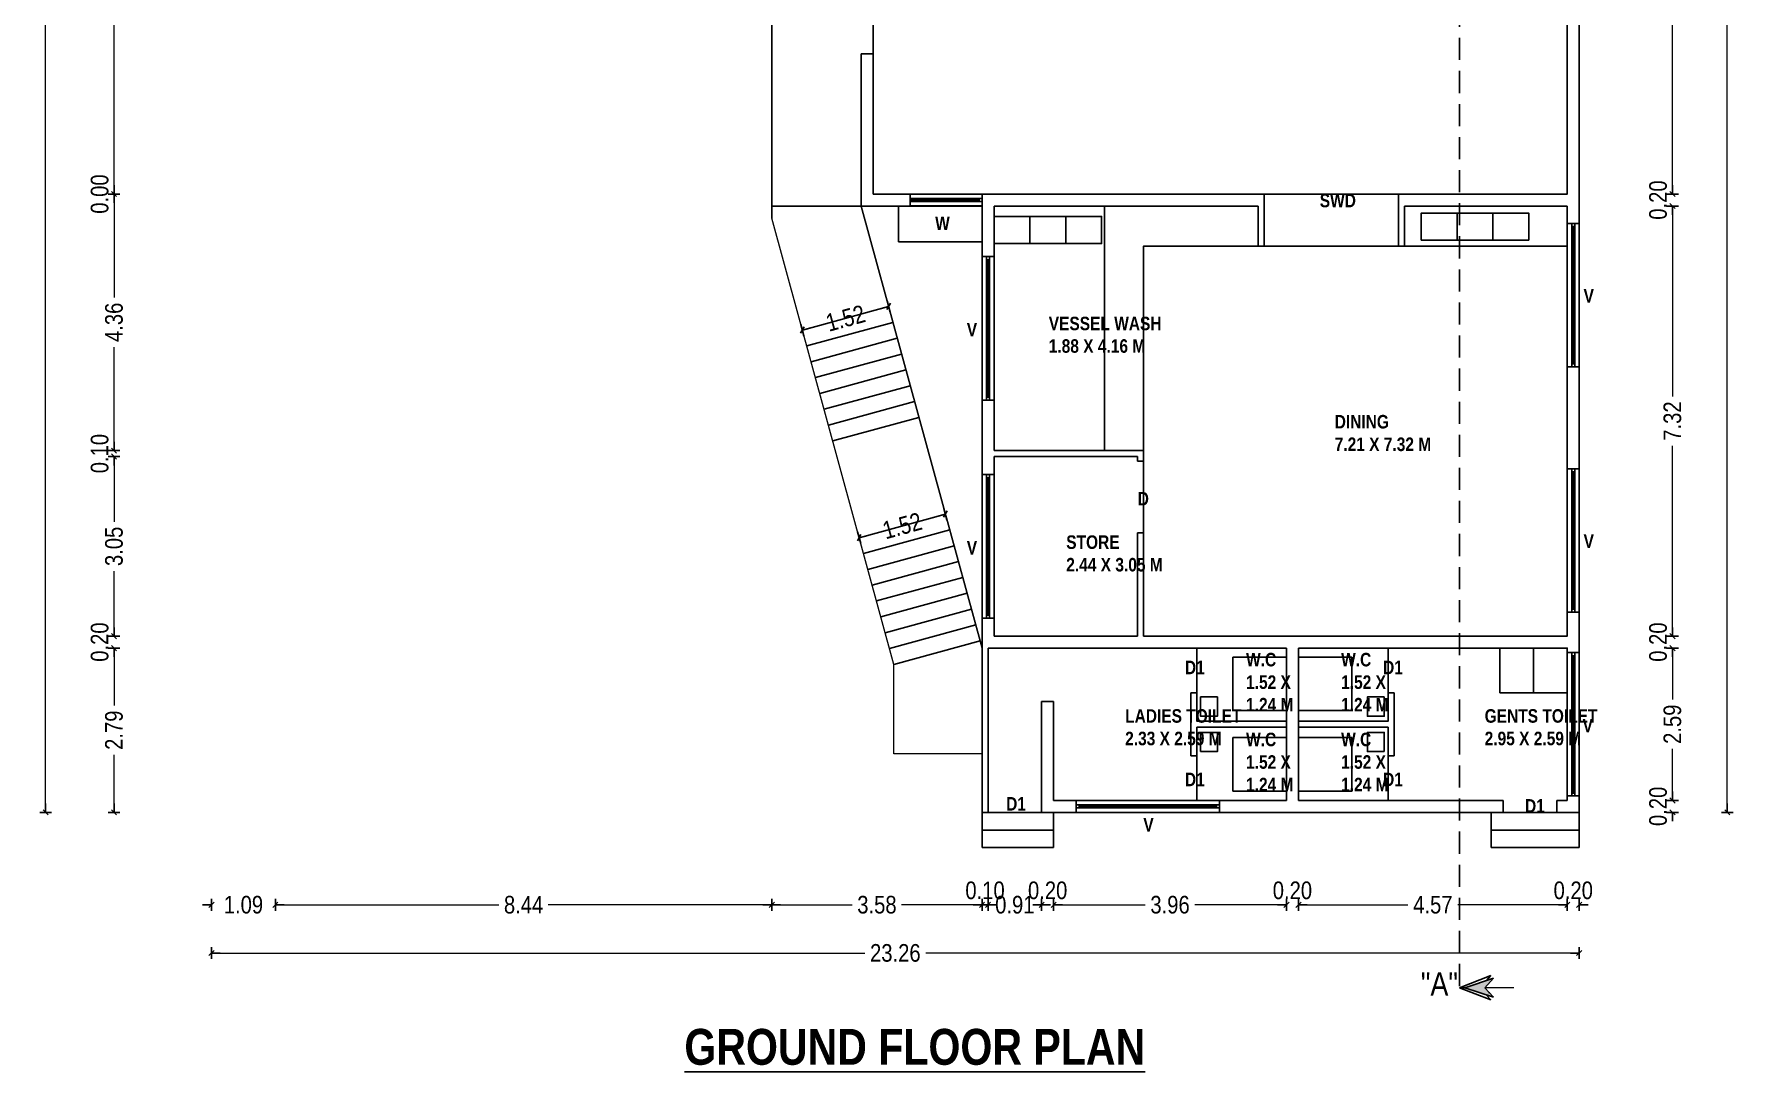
# Model space of a CAD drawing. Header units: metres. Extents: x 113306 to 118716, y -27251 to 0.
# Drawn here: x 118612.73 to 118641.72, y -26993.43 to -26975.78 of the extents above; entities that cross this region are included whole.
import ezdxf
from ezdxf.enums import TextEntityAlignment as Align

# ---------------------------------------------------------------- set-up
doc = ezdxf.new("R2010")
doc.units = ezdxf.units.M
doc.header["$MEASUREMENT"] = 0
doc.header["$PDMODE"] = 35
doc.linetypes.add('HIDDEN', pattern=[0.375, 0.25, -0.125])
doc.layers.add('BLK_1_FLR_0_BLT_UP_AREA', color=18, linetype='Continuous', lineweight=9)
doc.layers.add('Standard-dim', color=8, linetype='Continuous', lineweight=5)
for name, color, linetype in [('BLK_1_FLR_0_DRINKING_WATER', 7, 'Continuous'), ('BLK_1_FLR_0_REGULAR_ROOM_11', 117, 'Continuous'), ('BLK_1_FLR_0_REGULAR_ROOM_12', 117, 'Continuous'), ('BLK_1_FLR_0_URINAL', 235, 'Continuous'), ('BLK_1_FLR_0_WASH', 243, 'Continuous'), ('BLK_1_FLR_0_WATER_CLOSET', 213, 'Continuous'), ('Grid Line', 8, 'Continuous'), ('TOILET_VENTILATION', 6, 'Continuous')]:
    doc.layers.add(name, color=color, linetype=linetype)
doc.styles.add('Arial', font='swissc.ttf')
doc.styles.get("Standard").update_dxf_attribs({"font": 'swisscb.ttf'})
doc.dimstyles.new('FLOOR DIM BUILDING DIM', dxfattribs={"dimtxt": 0.4, "dimasz": 0.025, "dimexe": 0.075, "dimexo": 0.3, "dimgap": 0.09, "dimtad": 0, "dimzin": 3, "dimdsep": 46, "dimtxsty": 'Arial', "dimblk": 'JM1', "dimcen": -0.09, "dimse1": 1, "dimse2": 1, "dimclrd": 5, "dimclre": 250, "dimclrt": 1, "dimazin": 0, "dimtfac": 0.65, "dimtix": 1, "dimtofl": 0, "dimtmove": 0, "dimatfit": 2, "dimfxl": 0, "dimfrac": 1, "dimtolj": 1, "dimlwd": 18, "dimlwe": -1, "dimarcsym": 0})

# ---------------------------------------------------------------- blocks, each defined once
blk = doc.blocks.new('YJTKU')
at = {"color": 7, "ltscale": 1.5}
for p, q in [((118624.043, -26976.665), (118624.043, -26976.462)), ((118624.043, -26976.462), (118626.482, -26976.462)), ((118624.043, -26976.538), (118624.093, -26976.538)), ((118624.093, -26976.538), (118626.429, -26976.538)), ((118624.093, -26976.538), (118624.093, -26976.589)), ((118626.482, -26976.538), (118626.429, -26976.538)), ((118626.429, -26976.538), (118626.429, -26976.589)), ((118626.482, -26976.462), (118626.482, -26976.665)), ((118624.093, -26976.589), (118624.043, -26976.589)), ((118626.482, -26976.665), (118624.043, -26976.665)), ((118624.093, -26976.564), (118626.429, -26976.564)), ((118624.093, -26976.589), (118626.429, -26976.589)), ((118626.429, -26976.589), (118626.482, -26976.589))]:
    blk.add_line(p, q, dxfattribs=at)
blk = doc.blocks.new('RTJTY')
at = {"color": 7, "ltscale": 1.5}
for p, q in [((118623.178, -26982.831), (118623.178, -26982.628)), ((118623.178, -26982.628), (118624.398, -26982.628)), ((118624.398, -26982.628), (118624.398, -26982.831)), ((118622.975, -26982.831), (118622.975, -26983.441)), ((118624.348, -26982.704), (118623.178, -26982.704)), ((118623.178, -26982.755), (118623.178, -26982.704)), ((118623.178, -26982.704), (118623.178, -26982.704)), ((118624.348, -26982.729), (118623.178, -26982.729)), ((118624.348, -26982.755), (118623.178, -26982.755)), ((118623.178, -26982.755), (118623.178, -26982.755)), ((118624.398, -26982.831), (118623.178, -26982.831)), ((118624.348, -26982.755), (118624.348, -26982.704)), ((118624.348, -26982.704), (118624.398, -26982.704)), ((118624.398, -26982.755), (118624.348, -26982.755)), ((118624.398, -26983.441), (118622.975, -26983.441))]:
    blk.add_line(p, q, dxfattribs=at)
blk = doc.blocks.new('JM1')
at = {"color": 2}
for p, q in [((-3, 0), (0, 0)), ((-0.88, -0.88), (0.88, 0.88)), ((0, 2), (0, -2))]:
    blk.add_line(p, q, dxfattribs=at)
blk = doc.blocks.new('*D70')
at = {"color": 5, "lineweight": 18, "ltscale": 1.5}
for p, q in [((118640.587, -26970.524), (118640.587, -26974.07)), ((118640.587, -26978.453), (118640.587, -26974.908))]:
    blk.add_line(p, q, dxfattribs=at)
at = {"layer": 'Defpoints', "color": 0, "ltscale": 1.5}
for p in [(118638.799, -26970.474), (118638.799, -26978.503), (118640.587, -26978.503)]:
    blk.add_point(p, dxfattribs=at)
at = {"color": 5, "lineweight": 18, "ltscale": 1.5, "xscale": 0.05, "yscale": 0.05, "zscale": 0.05}
for p, rotation in [((118640.587, -26970.474), 90), ((118640.587, -26978.503), 270)]:
    blk.add_blockref('JM1', p, dxfattribs=dict(at, rotation=rotation))
at = {"color": 1, "ltscale": 1.5, "insert": (118640.587, -26974.489), "char_height": 0.3, "attachment_point": 5, "rotation": 90, "style": 'Arial'}
blk.add_mtext('\\A1;8.03', dxfattribs=at)
blk = doc.blocks.new('*D71')
at = {"color": 5, "lineweight": 18, "ltscale": 1.5}
for p, q in [((118640.587, -26978.453), (118640.587, -26978.403)), ((118640.587, -26978.757), (118640.587, -26978.807))]:
    blk.add_line(p, q, dxfattribs=at)
at = {"layer": 'Defpoints', "color": 0, "ltscale": 1.5}
for p in [(118638.799, -26978.503), (118638.799, -26978.707), (118640.587, -26978.707)]:
    blk.add_point(p, dxfattribs=at)
at = {"color": 5, "lineweight": 18, "ltscale": 1.5, "xscale": 0.05, "yscale": 0.05, "zscale": 0.05}
for p, rotation in [((118640.587, -26978.503), 270), ((118640.587, -26978.707), 90)]:
    blk.add_blockref('JM1', p, dxfattribs=dict(at, rotation=rotation))
at = {"color": 1, "ltscale": 1.5, "insert": (118640.343, -26978.605), "char_height": 0.3, "attachment_point": 5, "rotation": 90, "style": 'Arial'}
blk.add_mtext('\\A1;0.20', dxfattribs=at)
blk = doc.blocks.new('*D72')
at = {"color": 5, "lineweight": 18, "ltscale": 1.5}
for p, q in [((118640.587, -26978.757), (118640.587, -26981.945)), ((118640.587, -26985.972), (118640.587, -26982.783))]:
    blk.add_line(p, q, dxfattribs=at)
at = {"layer": 'Defpoints', "color": 0, "ltscale": 1.5}
for p in [(118638.799, -26978.707), (118638.799, -26986.022), (118640.587, -26986.022)]:
    blk.add_point(p, dxfattribs=at)
at = {"color": 5, "lineweight": 18, "ltscale": 1.5, "xscale": 0.05, "yscale": 0.05, "zscale": 0.05}
for p, rotation in [((118640.587, -26978.707), 90), ((118640.587, -26986.022), 270)]:
    blk.add_blockref('JM1', p, dxfattribs=dict(at, rotation=rotation))
at = {"color": 1, "ltscale": 1.5, "insert": (118640.587, -26982.364), "char_height": 0.3, "attachment_point": 5, "rotation": 90, "style": 'Arial'}
blk.add_mtext('\\A1;7.32', dxfattribs=at)
blk = doc.blocks.new('*D73')
at = {"color": 5, "lineweight": 18, "ltscale": 1.5}
for p, q in [((118640.587, -26985.972), (118640.587, -26985.922)), ((118640.587, -26986.275), (118640.587, -26986.325))]:
    blk.add_line(p, q, dxfattribs=at)
at = {"layer": 'Defpoints', "color": 0, "ltscale": 1.5}
for p in [(118638.799, -26986.022), (118638.799, -26986.225), (118640.587, -26986.225)]:
    blk.add_point(p, dxfattribs=at)
at = {"color": 5, "lineweight": 18, "ltscale": 1.5, "xscale": 0.05, "yscale": 0.05, "zscale": 0.05}
for p, rotation in [((118640.587, -26986.022), 270), ((118640.587, -26986.225), 90)]:
    blk.add_blockref('JM1', p, dxfattribs=dict(at, rotation=rotation))
at = {"color": 1, "ltscale": 1.5, "insert": (118640.343, -26986.123), "char_height": 0.3, "attachment_point": 5, "rotation": 90, "style": 'Arial'}
blk.add_mtext('\\A1;0.20', dxfattribs=at)
blk = doc.blocks.new('*D74')
at = {"color": 5, "lineweight": 18, "ltscale": 1.5}
for p, q in [((118640.587, -26986.275), (118640.587, -26987.101)), ((118640.587, -26988.766), (118640.587, -26987.939))]:
    blk.add_line(p, q, dxfattribs=at)
at = {"layer": 'Defpoints', "color": 0, "ltscale": 1.5}
for p in [(118638.799, -26986.225), (118638.799, -26988.816), (118640.587, -26988.816)]:
    blk.add_point(p, dxfattribs=at)
at = {"color": 5, "lineweight": 18, "ltscale": 1.5, "xscale": 0.05, "yscale": 0.05, "zscale": 0.05}
for p, rotation in [((118640.587, -26986.225), 90), ((118640.587, -26988.816), 270)]:
    blk.add_blockref('JM1', p, dxfattribs=dict(at, rotation=rotation))
at = {"color": 1, "ltscale": 1.5, "insert": (118640.587, -26987.52), "char_height": 0.3, "attachment_point": 5, "rotation": 90, "style": 'Arial'}
blk.add_mtext('\\A1;2.59', dxfattribs=at)
blk = doc.blocks.new('*D75')
at = {"color": 5, "lineweight": 18, "ltscale": 1.5}
for p, q in [((118640.587, -26988.766), (118640.587, -26988.716)), ((118640.587, -26989.069), (118640.587, -26989.119))]:
    blk.add_line(p, q, dxfattribs=at)
at = {"layer": 'Defpoints', "color": 0, "ltscale": 1.5}
for p in [(118638.799, -26988.816), (118639.002, -26989.019), (118640.587, -26989.019)]:
    blk.add_point(p, dxfattribs=at)
at = {"color": 5, "lineweight": 18, "ltscale": 1.5, "xscale": 0.05, "yscale": 0.05, "zscale": 0.05}
for p, rotation in [((118640.587, -26988.816), 270), ((118640.587, -26989.019), 90)]:
    blk.add_blockref('JM1', p, dxfattribs=dict(at, rotation=rotation))
at = {"color": 1, "ltscale": 1.5, "insert": (118640.343, -26988.917), "char_height": 0.3, "attachment_point": 5, "rotation": 90, "style": 'Arial'}
blk.add_mtext('\\A1;0.20', dxfattribs=at)
blk = doc.blocks.new('*D76')
at = {"color": 5, "lineweight": 18, "ltscale": 1.5}
for p, q in [((118641.52, -26942.636), (118641.52, -26965.281)), ((118641.52, -26988.969), (118641.52, -26966.324))]:
    blk.add_line(p, q, dxfattribs=at)
at = {"layer": 'Defpoints', "color": 0, "ltscale": 1.5}
for p in [(118639.002, -26942.586), (118639.002, -26989.019), (118641.52, -26989.019)]:
    blk.add_point(p, dxfattribs=at)
at = {"color": 5, "lineweight": 18, "ltscale": 1.5, "xscale": 0.05, "yscale": 0.05, "zscale": 0.05}
for p, rotation in [((118641.52, -26942.586), 90), ((118641.52, -26989.019), 270)]:
    blk.add_blockref('JM1', p, dxfattribs=dict(at, rotation=rotation))
at = {"color": 1, "ltscale": 1.5, "insert": (118641.52, -26965.802), "char_height": 0.3, "attachment_point": 5, "rotation": 90, "style": 'Arial'}
blk.add_mtext('\\A1;46.43', dxfattribs=at)
blk = doc.blocks.new('*D77')
at = {"color": 5, "lineweight": 18, "ltscale": 1.5}
for p, q in [((118638.749, -26990.591), (118638.699, -26990.591)), ((118639.052, -26990.591), (118639.102, -26990.591))]:
    blk.add_line(p, q, dxfattribs=at)
at = {"layer": 'Defpoints', "color": 0, "ltscale": 1.5}
for p in [(118638.799, -26988.816), (118639.002, -26989.019), (118638.799, -26990.591)]:
    blk.add_point(p, dxfattribs=at)
at = {"color": 5, "lineweight": 18, "ltscale": 1.5, "xscale": 0.05, "yscale": 0.05, "zscale": 0.05}
blk.add_blockref('JM1', (118638.799, -26990.591), dxfattribs=at)
at = {"color": 5, "lineweight": 18, "ltscale": 1.5, "xscale": 0.05, "yscale": 0.05, "zscale": 0.05, "rotation": 180}
blk.add_blockref('JM1', (118639.002, -26990.591), dxfattribs=at)
at = {"color": 1, "ltscale": 1.5, "insert": (118638.9, -26990.347), "char_height": 0.3, "attachment_point": 5, "style": 'Arial'}
blk.add_mtext('\\A1;0.20', dxfattribs=at)
blk = doc.blocks.new('*D78')
at = {"color": 5, "lineweight": 18, "ltscale": 1.5}
for p, q in [((118634.277, -26990.591), (118636.09, -26990.591)), ((118638.749, -26990.591), (118636.936, -26990.591))]:
    blk.add_line(p, q, dxfattribs=at)
at = {"layer": 'Defpoints', "color": 0, "ltscale": 1.5}
for p in [(118634.227, -26988.816), (118638.799, -26988.816), (118634.227, -26990.591)]:
    blk.add_point(p, dxfattribs=at)
at = {"color": 5, "lineweight": 18, "ltscale": 1.5, "xscale": 0.05, "yscale": 0.05, "zscale": 0.05, "rotation": 180}
blk.add_blockref('JM1', (118634.227, -26990.591), dxfattribs=at)
at = {"color": 5, "lineweight": 18, "ltscale": 1.5, "xscale": 0.05, "yscale": 0.05, "zscale": 0.05}
blk.add_blockref('JM1', (118638.799, -26990.591), dxfattribs=at)
at = {"color": 1, "ltscale": 1.5, "insert": (118636.513, -26990.591), "char_height": 0.3, "attachment_point": 5, "style": 'Arial'}
blk.add_mtext('\\A1;4.57', dxfattribs=at)
blk = doc.blocks.new('*D79')
at = {"color": 5, "lineweight": 18, "ltscale": 1.5}
for p, q in [((118633.974, -26990.591), (118633.924, -26990.591)), ((118634.277, -26990.591), (118634.327, -26990.591))]:
    blk.add_line(p, q, dxfattribs=at)
at = {"layer": 'Defpoints', "color": 0, "ltscale": 1.5}
for p in [(118634.024, -26988.816), (118634.227, -26988.816), (118634.024, -26990.591)]:
    blk.add_point(p, dxfattribs=at)
at = {"color": 5, "lineweight": 18, "ltscale": 1.5, "xscale": 0.05, "yscale": 0.05, "zscale": 0.05}
blk.add_blockref('JM1', (118634.024, -26990.591), dxfattribs=at)
at = {"color": 5, "lineweight": 18, "ltscale": 1.5, "xscale": 0.05, "yscale": 0.05, "zscale": 0.05, "rotation": 180}
blk.add_blockref('JM1', (118634.227, -26990.591), dxfattribs=at)
at = {"color": 1, "ltscale": 1.5, "insert": (118634.125, -26990.347), "char_height": 0.3, "attachment_point": 5, "style": 'Arial'}
blk.add_mtext('\\A1;0.20', dxfattribs=at)
blk = doc.blocks.new('*D80')
at = {"color": 5, "lineweight": 18, "ltscale": 1.5}
for p, q in [((118630.114, -26990.591), (118631.622, -26990.591)), ((118633.974, -26990.591), (118632.466, -26990.591))]:
    blk.add_line(p, q, dxfattribs=at)
at = {"layer": 'Defpoints', "color": 0, "ltscale": 1.5}
for p in [(118630.064, -26988.816), (118634.024, -26988.816), (118630.064, -26990.591)]:
    blk.add_point(p, dxfattribs=at)
at = {"color": 5, "lineweight": 18, "ltscale": 1.5, "xscale": 0.05, "yscale": 0.05, "zscale": 0.05, "rotation": 180}
blk.add_blockref('JM1', (118630.064, -26990.591), dxfattribs=at)
at = {"color": 5, "lineweight": 18, "ltscale": 1.5, "xscale": 0.05, "yscale": 0.05, "zscale": 0.05}
blk.add_blockref('JM1', (118634.024, -26990.591), dxfattribs=at)
at = {"color": 1, "ltscale": 1.5, "insert": (118632.044, -26990.591), "char_height": 0.3, "attachment_point": 5, "style": 'Arial'}
blk.add_mtext('\\A1;3.96', dxfattribs=at)
blk = doc.blocks.new('*D81')
at = {"color": 5, "lineweight": 18, "ltscale": 1.5}
for p, q in [((118629.811, -26990.591), (118629.761, -26990.591)), ((118630.114, -26990.591), (118630.164, -26990.591))]:
    blk.add_line(p, q, dxfattribs=at)
at = {"layer": 'Defpoints', "color": 0, "ltscale": 1.5}
for p in [(118630.064, -26988.816), (118629.861, -26989.019), (118629.861, -26990.591)]:
    blk.add_point(p, dxfattribs=at)
at = {"color": 5, "lineweight": 18, "ltscale": 1.5, "xscale": 0.05, "yscale": 0.05, "zscale": 0.05}
blk.add_blockref('JM1', (118629.861, -26990.591), dxfattribs=at)
at = {"color": 5, "lineweight": 18, "ltscale": 1.5, "xscale": 0.05, "yscale": 0.05, "zscale": 0.05, "rotation": 180}
blk.add_blockref('JM1', (118630.064, -26990.591), dxfattribs=at)
at = {"color": 1, "ltscale": 1.5, "insert": (118629.963, -26990.347), "char_height": 0.3, "attachment_point": 5, "style": 'Arial'}
blk.add_mtext('\\A1;0.20', dxfattribs=at)
blk = doc.blocks.new('*D82')
at = {"color": 5, "lineweight": 18, "ltscale": 1.5}
for p, q in [((118628.899, -26990.591), (118628.849, -26990.591)), ((118629.911, -26990.591), (118629.961, -26990.591))]:
    blk.add_line(p, q, dxfattribs=at)
at = {"layer": 'Defpoints', "color": 0, "ltscale": 1.5}
for p in [(118628.949, -26989.019), (118629.861, -26989.019), (118628.949, -26990.591)]:
    blk.add_point(p, dxfattribs=at)
at = {"color": 5, "lineweight": 18, "ltscale": 1.5, "xscale": 0.05, "yscale": 0.05, "zscale": 0.05}
blk.add_blockref('JM1', (118628.949, -26990.591), dxfattribs=at)
at = {"color": 5, "lineweight": 18, "ltscale": 1.5, "xscale": 0.05, "yscale": 0.05, "zscale": 0.05, "rotation": 180}
blk.add_blockref('JM1', (118629.861, -26990.591), dxfattribs=at)
at = {"color": 1, "ltscale": 1.5, "insert": (118629.405, -26990.591), "char_height": 0.3, "attachment_point": 5, "style": 'Arial'}
blk.add_mtext('\\A1;0.91', dxfattribs=at)
blk = doc.blocks.new('*D83')
at = {"color": 5, "lineweight": 18, "ltscale": 1.5}
for p, q in [((118628.797, -26990.591), (118628.747, -26990.591)), ((118628.999, -26990.591), (118629.049, -26990.591))]:
    blk.add_line(p, q, dxfattribs=at)
at = {"layer": 'Defpoints', "color": 0, "ltscale": 1.5}
for p in [(118628.847, -26989.019), (118628.949, -26989.019), (118628.847, -26990.591)]:
    blk.add_point(p, dxfattribs=at)
at = {"color": 5, "lineweight": 18, "ltscale": 1.5, "xscale": 0.05, "yscale": 0.05, "zscale": 0.05}
blk.add_blockref('JM1', (118628.847, -26990.591), dxfattribs=at)
at = {"color": 5, "lineweight": 18, "ltscale": 1.5, "xscale": 0.05, "yscale": 0.05, "zscale": 0.05, "rotation": 180}
blk.add_blockref('JM1', (118628.949, -26990.591), dxfattribs=at)
at = {"color": 1, "ltscale": 1.5, "insert": (118628.898, -26990.347), "char_height": 0.3, "attachment_point": 5, "style": 'Arial'}
blk.add_mtext('\\A1;0.10', dxfattribs=at)
blk = doc.blocks.new('*D84')
at = {"color": 5, "lineweight": 18, "ltscale": 1.5}
for p, q in [((118615.794, -26991.411), (118626.853, -26991.411)), ((118638.952, -26991.411), (118627.893, -26991.411))]:
    blk.add_line(p, q, dxfattribs=at)
at = {"layer": 'Defpoints', "color": 0, "ltscale": 1.5}
for p in [(118615.744, -26942.586), (118639.002, -26989.019), (118639.002, -26991.411)]:
    blk.add_point(p, dxfattribs=at)
at = {"color": 5, "lineweight": 18, "ltscale": 1.5, "xscale": 0.05, "yscale": 0.05, "zscale": 0.05, "rotation": 180}
blk.add_blockref('JM1', (118615.744, -26991.411), dxfattribs=at)
at = {"color": 5, "lineweight": 18, "ltscale": 1.5, "xscale": 0.05, "yscale": 0.05, "zscale": 0.05}
blk.add_blockref('JM1', (118639.002, -26991.411), dxfattribs=at)
at = {"color": 1, "ltscale": 1.5, "insert": (118627.373, -26991.411), "char_height": 0.3, "attachment_point": 5, "style": 'Arial'}
blk.add_mtext('\\A1;23.26', dxfattribs=at)
blk = doc.blocks.new('*D85')
at = {"color": 5, "lineweight": 18, "ltscale": 1.5}
for p, q in [((118614.088, -26986.275), (118614.088, -26987.203)), ((118614.088, -26988.969), (118614.088, -26988.041))]:
    blk.add_line(p, q, dxfattribs=at)
at = {"layer": 'Defpoints', "color": 0, "ltscale": 1.5}
for p in [(118614.088, -26986.225), (118628.949, -26986.225), (118628.847, -26989.019)]:
    blk.add_point(p, dxfattribs=at)
at = {"color": 5, "lineweight": 18, "ltscale": 1.5, "xscale": 0.05, "yscale": 0.05, "zscale": 0.05}
for p, rotation in [((118614.088, -26986.225), 90), ((118614.088, -26989.019), 270)]:
    blk.add_blockref('JM1', p, dxfattribs=dict(at, rotation=rotation))
at = {"color": 1, "ltscale": 1.5, "insert": (118614.088, -26987.622), "char_height": 0.3, "attachment_point": 5, "rotation": 90, "style": 'Arial'}
blk.add_mtext('\\A1;2.79', dxfattribs=at)
blk = doc.blocks.new('*D86')
at = {"color": 5, "lineweight": 18, "ltscale": 1.5}
for p, q in [((118614.088, -26985.972), (118614.088, -26985.922)), ((118614.088, -26986.275), (118614.088, -26986.325))]:
    blk.add_line(p, q, dxfattribs=at)
at = {"layer": 'Defpoints', "color": 0, "ltscale": 1.5}
for p in [(118614.088, -26986.022), (118629.051, -26986.022), (118628.949, -26986.225)]:
    blk.add_point(p, dxfattribs=at)
at = {"color": 5, "lineweight": 18, "ltscale": 1.5, "xscale": 0.05, "yscale": 0.05, "zscale": 0.05}
for p, rotation in [((118614.088, -26986.022), 270), ((118614.088, -26986.225), 90)]:
    blk.add_blockref('JM1', p, dxfattribs=dict(at, rotation=rotation))
at = {"color": 1, "ltscale": 1.5, "insert": (118613.844, -26986.123), "char_height": 0.3, "attachment_point": 5, "rotation": 90, "style": 'Arial'}
blk.add_mtext('\\A1;0.20', dxfattribs=at)
blk = doc.blocks.new('*D87')
at = {"color": 5, "lineweight": 18, "ltscale": 1.5}
for p, q in [((118614.088, -26983.018), (118614.088, -26984.076)), ((118614.088, -26985.972), (118614.088, -26984.914))]:
    blk.add_line(p, q, dxfattribs=at)
at = {"layer": 'Defpoints', "color": 0, "ltscale": 1.5}
for p in [(118614.088, -26982.968), (118629.051, -26982.968), (118629.051, -26986.022)]:
    blk.add_point(p, dxfattribs=at)
at = {"color": 5, "lineweight": 18, "ltscale": 1.5, "xscale": 0.05, "yscale": 0.05, "zscale": 0.05}
for p, rotation in [((118614.088, -26982.968), 90), ((118614.088, -26986.022), 270)]:
    blk.add_blockref('JM1', p, dxfattribs=dict(at, rotation=rotation))
at = {"color": 1, "ltscale": 1.5, "insert": (118614.088, -26984.495), "char_height": 0.3, "attachment_point": 5, "rotation": 90, "style": 'Arial'}
blk.add_mtext('\\A1;3.05', dxfattribs=at)
blk = doc.blocks.new('*D88')
at = {"color": 5, "lineweight": 18, "ltscale": 1.5}
for p, q in [((118614.088, -26982.816), (118614.088, -26982.766)), ((118614.088, -26983.018), (118614.088, -26983.068))]:
    blk.add_line(p, q, dxfattribs=at)
at = {"layer": 'Defpoints', "color": 0, "ltscale": 1.5}
for p in [(118614.088, -26982.866), (118629.051, -26982.866), (118629.051, -26982.968)]:
    blk.add_point(p, dxfattribs=at)
at = {"color": 5, "lineweight": 18, "ltscale": 1.5, "xscale": 0.05, "yscale": 0.05, "zscale": 0.05}
for p, rotation in [((118614.088, -26982.866), 270), ((118614.088, -26982.968), 90)]:
    blk.add_blockref('JM1', p, dxfattribs=dict(at, rotation=rotation))
at = {"color": 1, "ltscale": 1.5, "insert": (118613.844, -26982.917), "char_height": 0.3, "attachment_point": 5, "rotation": 90, "style": 'Arial'}
blk.add_mtext('\\A1;0.10', dxfattribs=at)
blk = doc.blocks.new('*D89')
at = {"color": 5, "lineweight": 18, "ltscale": 1.5}
for p, q in [((118614.088, -26978.553), (118614.088, -26980.261)), ((118614.088, -26982.816), (118614.088, -26981.109))]:
    blk.add_line(p, q, dxfattribs=at)
at = {"layer": 'Defpoints', "color": 0, "ltscale": 1.5}
for p in [(118614.088, -26978.503), (118626.995, -26978.503), (118629.051, -26982.866)]:
    blk.add_point(p, dxfattribs=at)
at = {"color": 5, "lineweight": 18, "ltscale": 1.5, "xscale": 0.05, "yscale": 0.05, "zscale": 0.05}
for p, rotation in [((118614.088, -26978.503), 90), ((118614.088, -26982.866), 270)]:
    blk.add_blockref('JM1', p, dxfattribs=dict(at, rotation=rotation))
at = {"color": 1, "ltscale": 1.5, "insert": (118614.088, -26980.685), "char_height": 0.3, "attachment_point": 5, "rotation": 90, "style": 'Arial'}
blk.add_mtext('\\A1;4.36', dxfattribs=at)
blk = doc.blocks.new('*D90')
at = {"color": 5, "lineweight": 18, "ltscale": 1.5}
for p, q in [((118614.088, -26978.453), (118614.088, -26978.403)), ((118614.088, -26978.553), (118614.088, -26978.603))]:
    blk.add_line(p, q, dxfattribs=at)
at = {"layer": 'Defpoints', "color": 0, "ltscale": 1.5}
for p in [(118614.088, -26978.503), (118626.995, -26978.503), (118626.995, -26978.503)]:
    blk.add_point(p, dxfattribs=at)
at = {"color": 5, "lineweight": 18, "ltscale": 1.5, "xscale": 0.05, "yscale": 0.05, "zscale": 0.05}
for rotation in [270, 90]:
    blk.add_blockref('JM1', (118614.088, -26978.503), dxfattribs=dict(at, rotation=rotation))
at = {"color": 1, "ltscale": 1.5, "insert": (118613.844, -26978.503), "char_height": 0.3, "attachment_point": 5, "rotation": 90, "style": 'Arial'}
blk.add_mtext('\\A1;0.00', dxfattribs=at)
blk = doc.blocks.new('*D91')
at = {"color": 5, "lineweight": 18, "ltscale": 1.5}
for p, q in [((118614.088, -26970.524), (118614.088, -26974.07)), ((118614.088, -26978.453), (118614.088, -26974.908))]:
    blk.add_line(p, q, dxfattribs=at)
at = {"layer": 'Defpoints', "color": 0, "ltscale": 1.5}
for p in [(118614.088, -26970.474), (118626.995, -26970.474), (118626.995, -26978.503)]:
    blk.add_point(p, dxfattribs=at)
at = {"color": 5, "lineweight": 18, "ltscale": 1.5, "xscale": 0.05, "yscale": 0.05, "zscale": 0.05}
for p, rotation in [((118614.088, -26970.474), 90), ((118614.088, -26978.503), 270)]:
    blk.add_blockref('JM1', p, dxfattribs=dict(at, rotation=rotation))
at = {"color": 1, "ltscale": 1.5, "insert": (118614.088, -26974.489), "char_height": 0.3, "attachment_point": 5, "rotation": 90, "style": 'Arial'}
blk.add_mtext('\\A1;8.03', dxfattribs=at)
blk = doc.blocks.new('*D97')
at = {"color": 5, "lineweight": 18, "ltscale": 1.5}
for p, q in [((118612.925, -26942.636), (118612.925, -26965.281)), ((118612.925, -26988.969), (118612.925, -26966.324))]:
    blk.add_line(p, q, dxfattribs=at)
at = {"layer": 'Defpoints', "color": 0, "ltscale": 1.5}
for p in [(118615.744, -26942.586), (118612.925, -26989.019), (118628.847, -26989.019)]:
    blk.add_point(p, dxfattribs=at)
at = {"color": 5, "lineweight": 18, "ltscale": 1.5, "xscale": 0.05, "yscale": 0.05, "zscale": 0.05}
for p, rotation in [((118612.925, -26942.586), 90), ((118612.925, -26989.019), 270)]:
    blk.add_blockref('JM1', p, dxfattribs=dict(at, rotation=rotation))
at = {"color": 1, "ltscale": 1.5, "insert": (118612.925, -26965.802), "char_height": 0.3, "attachment_point": 5, "rotation": 90, "style": 'Arial'}
blk.add_mtext('\\A1;46.43', dxfattribs=at)
blk = doc.blocks.new('*D101')
at = {"color": 5, "lineweight": 18, "ltscale": 1.5}
for p, q in [((118625.322, -26990.591), (118626.639, -26990.591)), ((118628.797, -26990.591), (118627.48, -26990.591))]:
    blk.add_line(p, q, dxfattribs=at)
at = {"layer": 'Defpoints', "color": 0, "ltscale": 1.5}
for p in [(118625.272, -26976.31), (118628.847, -26989.019), (118625.272, -26990.591)]:
    blk.add_point(p, dxfattribs=at)
at = {"color": 5, "lineweight": 18, "ltscale": 1.5, "xscale": 0.05, "yscale": 0.05, "zscale": 0.05, "rotation": 180}
blk.add_blockref('JM1', (118625.272, -26990.591), dxfattribs=at)
at = {"color": 5, "lineweight": 18, "ltscale": 1.5, "xscale": 0.05, "yscale": 0.05, "zscale": 0.05}
blk.add_blockref('JM1', (118628.847, -26990.591), dxfattribs=at)
at = {"color": 1, "ltscale": 1.5, "insert": (118627.06, -26990.591), "char_height": 0.3, "attachment_point": 5, "style": 'Arial'}
blk.add_mtext('\\A1;3.58', dxfattribs=at)
blk = doc.blocks.new('*D102')
at = {"color": 5, "lineweight": 18, "ltscale": 1.5}
for p, q in [((118616.881, -26990.591), (118620.632, -26990.591)), ((118625.222, -26990.591), (118621.471, -26990.591))]:
    blk.add_line(p, q, dxfattribs=at)
at = {"layer": 'Defpoints', "color": 0, "ltscale": 1.5}
for p in [(118616.831, -26949.697), (118625.272, -26976.31), (118616.831, -26990.591)]:
    blk.add_point(p, dxfattribs=at)
at = {"color": 5, "lineweight": 18, "ltscale": 1.5, "xscale": 0.05, "yscale": 0.05, "zscale": 0.05, "rotation": 180}
blk.add_blockref('JM1', (118616.831, -26990.591), dxfattribs=at)
at = {"color": 5, "lineweight": 18, "ltscale": 1.5, "xscale": 0.05, "yscale": 0.05, "zscale": 0.05}
blk.add_blockref('JM1', (118625.272, -26990.591), dxfattribs=at)
at = {"color": 1, "ltscale": 1.5, "insert": (118621.052, -26990.591), "char_height": 0.3, "attachment_point": 5, "style": 'Arial'}
blk.add_mtext('\\A1;8.44', dxfattribs=at)
blk = doc.blocks.new('*D103')
at = {"color": 5, "lineweight": 18, "ltscale": 1.5}
for p, q in [((118615.694, -26990.591), (118615.644, -26990.591)), ((118616.881, -26990.591), (118616.931, -26990.591))]:
    blk.add_line(p, q, dxfattribs=at)
at = {"layer": 'Defpoints', "color": 0, "ltscale": 1.5}
for p in [(118615.744, -26945.433), (118616.831, -26949.697), (118615.744, -26990.591)]:
    blk.add_point(p, dxfattribs=at)
at = {"color": 5, "lineweight": 18, "ltscale": 1.5, "xscale": 0.05, "yscale": 0.05, "zscale": 0.05}
blk.add_blockref('JM1', (118615.744, -26990.591), dxfattribs=at)
at = {"color": 5, "lineweight": 18, "ltscale": 1.5, "xscale": 0.05, "yscale": 0.05, "zscale": 0.05, "rotation": 180}
blk.add_blockref('JM1', (118616.831, -26990.591), dxfattribs=at)
at = {"color": 1, "ltscale": 1.5, "insert": (118616.288, -26990.591), "char_height": 0.3, "attachment_point": 5, "style": 'Arial'}
blk.add_mtext('\\A1;1.09', dxfattribs=at)
blk = doc.blocks.new('SECTION CUT POINTER')
h = blk.add_hatch(color=256)
h.dxf.hatch_style = 1
h.paths.add_polyline_path([(0, 0.55), (-0.261, -0.24), (0, 0), (0.261, -0.24)])
at = {"linetype": 'Continuous', "ltscale": 250}
for p, q in [((-0.334, -0.167), (0, 0.7)), ((0, 0.55), (-0.261, -0.24)), ((0.334, -0.167), (0, 0.7)), ((0, 0.55), (0.261, -0.24)), ((0, 0), (-0.261, -0.24)), ((0, 0), (0.261, -0.24)), ((-0.193, -0.037), (-0.334, -0.167)), ((-0.146, -0.134), (-0.13, -0.119)), ((0.193, -0.037), (0.334, -0.167))]:
    blk.add_line(p, q, dxfattribs=at)
blk.add_line((0, 0.55), (0, 0.7))
at = {"const_width": 0.03}
blk.add_lwpolyline([(0, 0), (0, -0.8)], dxfattribs=at)
blk = doc.blocks.new('*D280')
at = {"color": 5, "lineweight": 18, "ltscale": 1.5}
for p, q in [((118628.176, -26983.959), (118627.89, -26984.037)), ((118626.806, -26984.334), (118627.093, -26984.255))]:
    blk.add_line(p, q, dxfattribs=at)
at = {"layer": 'Defpoints', "color": 0, "ltscale": 1.5}
for p in [(118628.224, -26983.946), (118626.758, -26984.347), (118626.758, -26984.347)]:
    blk.add_point(p, dxfattribs=at)
at = {"color": 5, "lineweight": 18, "ltscale": 1.5, "xscale": 0.05, "yscale": 0.05, "zscale": 0.05}
for p, rotation in [((118628.224, -26983.946), 15.29078796585433), ((118626.758, -26984.347), 195.2907879658543)]:
    blk.add_blockref('JM1', p, dxfattribs=dict(at, rotation=rotation))
at = {"color": 1, "ltscale": 1.5, "insert": (118627.491, -26984.146), "char_height": 0.3, "attachment_point": 5, "rotation": 15.2908, "style": 'Arial'}
blk.add_mtext('\\A1;1.52', dxfattribs=at)
blk = doc.blocks.new('*D281')
at = {"color": 5, "lineweight": 18, "ltscale": 1.5}
for p, q in [((118627.211, -26980.428), (118626.924, -26980.507)), ((118625.841, -26980.803), (118626.127, -26980.725))]:
    blk.add_line(p, q, dxfattribs=at)
at = {"layer": 'Defpoints', "color": 0, "ltscale": 1.5}
for p in [(118627.259, -26980.415), (118627.259, -26980.415), (118625.793, -26980.816)]:
    blk.add_point(p, dxfattribs=at)
at = {"color": 5, "lineweight": 18, "ltscale": 1.5, "xscale": 0.05, "yscale": 0.05, "zscale": 0.05}
for p, rotation in [((118627.259, -26980.415), 15.2907879658543), ((118625.793, -26980.816), 195.2907879658543)]:
    blk.add_blockref('JM1', p, dxfattribs=dict(at, rotation=rotation))
at = {"color": 1, "ltscale": 1.5, "insert": (118626.526, -26980.616), "char_height": 0.3, "attachment_point": 5, "rotation": 15.2908, "style": 'Arial'}
blk.add_mtext('\\A1;1.52', dxfattribs=at)

msp = doc.modelspace()

# ---------------------------------------------------------------- linework, layer by layer
at = {"ltscale": 1.5}
for p, q in [((118639.002, -26942.586), (118639.002, -26989.019)), ((118625.273, -26966.907), (118625.272, -26976.31)), ((118638.799, -26970.474), (118638.799, -26978.503)), ((118626.792, -26976.12), (118626.995, -26976.12)), ((118626.792, -26976.12), (118626.792, -26978.707)), ((118626.995, -26976.12), (118626.995, -26978.503)), ((118625.272, -26976.31), (118625.272, -26978.707)), ((118626.995, -26978.503), (118633.643, -26978.503)), ((118633.643, -26978.503), (118633.643, -26979.392)), ((118635.929, -26978.503), (118635.929, -26979.392)), ((118635.929, -26978.503), (118638.799, -26978.503)), ((118625.272, -26978.707), (118626.792, -26978.707)), ((118626.792, -26978.707), (118628.847, -26978.707)), ((118628.847, -26978.707), (118628.847, -26989.019)), ((118629.051, -26978.707), (118629.051, -26982.866)), ((118629.051, -26978.707), (118633.541, -26978.707)), ((118630.93, -26978.707), (118630.93, -26982.866)), ((118633.541, -26978.707), (118633.541, -26979.392)), ((118636.03, -26978.707), (118636.03, -26979.392)), ((118636.03, -26978.707), (118638.799, -26978.707)), ((118638.799, -26978.707), (118638.799, -26986.022)), ((118633.541, -26979.392), (118633.643, -26979.392)), ((118635.929, -26979.392), (118636.03, -26979.392)), ((118625.793, -26980.816), (118627.259, -26980.415)), ((118625.866, -26981.086), (118627.333, -26980.685)), ((118625.94, -26981.355), (118627.406, -26980.954)), ((118626.014, -26981.624), (118627.48, -26981.224)), ((118626.087, -26981.894), (118627.554, -26981.493)), ((118626.161, -26982.163), (118627.627, -26981.763)), ((118626.235, -26982.433), (118627.701, -26982.032)), ((118626.308, -26982.702), (118627.775, -26982.301)), ((118629.051, -26982.866), (118631.591, -26982.866)), ((118631.591, -26982.866), (118631.591, -26983.044)), ((118629.051, -26982.968), (118629.051, -26986.022)), ((118631.489, -26982.968), (118631.489, -26983.044)), ((118631.489, -26983.044), (118631.591, -26983.044)), ((118626.758, -26984.347), (118628.224, -26983.946)), ((118626.832, -26984.616), (118628.298, -26984.215)), ((118626.905, -26984.886), (118628.372, -26984.485)), ((118626.979, -26985.155), (118628.445, -26984.754)), ((118627.053, -26985.424), (118628.519, -26985.024)), ((118627.126, -26985.694), (118628.593, -26985.293)), ((118627.2, -26985.963), (118628.666, -26985.563)), ((118627.274, -26986.233), (118628.74, -26985.832)), ((118627.347, -26986.502), (118628.814, -26986.101)), ((118629.051, -26986.022), (118631.489, -26986.022)), ((118631.591, -26986.022), (118638.799, -26986.022)), ((118628.949, -26986.225), (118634.024, -26986.225)), ((118628.949, -26986.225), (118628.949, -26989.019)), ((118634.024, -26986.225), (118634.024, -26988.816)), ((118634.227, -26986.225), (118634.227, -26988.816)), ((118634.227, -26986.225), (118638.799, -26986.225)), ((118638.799, -26986.225), (118638.799, -26988.816)), ((118629.861, -26987.133), (118629.861, -26989.019)), ((118629.861, -26987.133), (118630.064, -26987.133)), ((118630.064, -26987.133), (118630.064, -26988.816)), ((118632.398, -26986.985), (118632.398, -26988.056)), ((118632.398, -26986.985), (118632.5, -26986.985)), ((118632.5, -26986.985), (118632.5, -26987.47)), ((118635.751, -26986.985), (118635.751, -26987.47)), ((118635.853, -26986.985), (118635.751, -26986.985)), ((118635.853, -26986.985), (118635.853, -26988.056)), ((118632.5, -26987.47), (118634.024, -26987.47)), ((118635.751, -26987.47), (118634.227, -26987.47)), ((118632.5, -26987.571), (118634.024, -26987.571)), ((118632.5, -26987.571), (118632.5, -26988.056)), ((118635.751, -26987.571), (118634.227, -26987.571)), ((118635.751, -26987.571), (118635.751, -26988.056)), ((118632.398, -26988.056), (118632.5, -26988.056)), ((118635.853, -26988.056), (118635.751, -26988.056)), ((118630.064, -26988.816), (118634.024, -26988.816)), ((118634.227, -26988.816), (118637.709, -26988.816)), ((118637.709, -26988.816), (118637.709, -26989.019)), ((118638.623, -26988.816), (118638.623, -26989.019)), ((118638.623, -26988.816), (118638.799, -26988.816)), ((118628.847, -26989.019), (118628.949, -26989.019)), ((118628.847, -26989.019), (118628.847, -26989.619)), ((118628.949, -26989.019), (118629.861, -26989.019)), ((118629.861, -26989.019), (118637.709, -26989.019)), ((118630.064, -26989.019), (118630.064, -26989.619)), ((118637.505, -26989.019), (118637.505, -26989.619)), ((118637.709, -26989.019), (118638.623, -26989.019)), ((118638.623, -26989.019), (118639.002, -26989.019)), ((118639.002, -26989.019), (118639.002, -26989.619)), ((118628.847, -26989.319), (118630.064, -26989.319)), ((118637.505, -26989.319), (118639.002, -26989.319)), ((118628.847, -26989.619), (118630.064, -26989.619)), ((118637.505, -26989.619), (118639.002, -26989.619))]:
    msp.add_line(p, q, dxfattribs=at)
at = {"color": 7, "ltscale": 1.5}
for p, q in [((118629.051, -26982.968), (118631.489, -26982.968)), ((118631.489, -26984.263), (118631.591, -26984.263)), ((118631.489, -26984.263), (118631.489, -26986.022)), ((118631.591, -26984.263), (118631.591, -26986.022))]:
    msp.add_line(p, q, dxfattribs=at)
at = {"layer": 'BLK_1_FLR_0_BLT_UP_AREA', "color": 18, "ltscale": 1.5}
msp.add_lwpolyline([(118615.744, -26942.586), (118639.002, -26942.586), (118639.002, -26989.019), (118628.847, -26989.019), (118628.847, -26978.707), (118626.792, -26978.707), (118628.847, -26986.225), (118628.847, -26988.022), (118627.347, -26988.022), (118627.347, -26986.502), (118625.272, -26978.911), (118625.272, -26978.707), (118625.273, -26968.738), (118628.546, -26968.738), (118631.888, -26963.258), (118631.888, -26951.526), (118630.311, -26951.526), (118630.311, -26949.697), (118616.831, -26949.697), (118615.744, -26945.433)], close=True, dxfattribs=at)
at = {"layer": 'BLK_1_FLR_0_DRINKING_WATER', "lineweight": -3}
for points in [[(118636.315, -26979.287), (118636.315, -26978.827), (118636.925, -26978.827), (118636.925, -26979.287)], [(118636.925, -26979.287), (118636.925, -26978.827), (118637.534, -26978.827), (118637.534, -26979.287)], [(118637.534, -26979.287), (118637.534, -26978.827), (118638.144, -26978.827), (118638.144, -26979.287)]]:
    msp.add_lwpolyline(points, close=True, dxfattribs=at)
at = {"layer": 'BLK_1_FLR_0_REGULAR_ROOM_11', "color": 2, "ltscale": 1.5}
msp.add_lwpolyline([(118626.995, -26978.503), (118638.799, -26978.503), (118638.799, -26970.474), (118626.995, -26970.474)], close=True, dxfattribs=at)
at = {"layer": 'BLK_1_FLR_0_REGULAR_ROOM_12', "color": 2, "ltscale": 1.5}
msp.add_lwpolyline([(118631.591, -26986.022), (118638.799, -26986.022), (118638.799, -26979.392), (118631.591, -26979.392)], close=True, dxfattribs=at)
at = {"layer": 'BLK_1_FLR_0_URINAL'}
for points in [[(118637.65, -26986.985), (118638.225, -26986.985), (118638.225, -26986.225), (118637.65, -26986.225)], [(118638.225, -26986.985), (118638.799, -26986.985), (118638.799, -26986.225), (118638.225, -26986.225)]]:
    msp.add_lwpolyline(points, close=True, dxfattribs=at)
at = {"layer": 'BLK_1_FLR_0_WASH', "color": 56, "lineweight": -3}
for points in [[(118629.051, -26978.884), (118629.66, -26978.884), (118629.66, -26979.344), (118629.051, -26979.344)], [(118629.66, -26978.884), (118630.27, -26978.884), (118630.27, -26979.344), (118629.66, -26979.344)], [(118630.27, -26978.884), (118630.879, -26978.884), (118630.879, -26979.344), (118630.27, -26979.344)]]:
    msp.add_lwpolyline(points, close=True, dxfattribs=at)
at = {"layer": 'BLK_1_FLR_0_WASH', "color": 55}
for points in [[(118632.563, -26987.055), (118632.563, -26987.383), (118632.85, -26987.383), (118632.85, -26987.055)], [(118635.687, -26987.055), (118635.687, -26987.383), (118635.4, -26987.383), (118635.4, -26987.055)], [(118632.563, -26987.986), (118632.563, -26987.658), (118632.85, -26987.658), (118632.85, -26987.986)], [(118635.687, -26987.986), (118635.687, -26987.658), (118635.4, -26987.658), (118635.4, -26987.986)]]:
    msp.add_lwpolyline(points, close=True, dxfattribs=at)
at = {"layer": 'BLK_1_FLR_0_WATER_CLOSET', "color": 2}
for points in [[(118634.024, -26986.225), (118632.5, -26986.225), (118632.5, -26987.47), (118634.024, -26987.47)], [(118634.024, -26988.816), (118632.5, -26988.816), (118632.5, -26987.571), (118634.024, -26987.571)]]:
    msp.add_lwpolyline(points, close=True, dxfattribs=at)
at = {"layer": 'BLK_1_FLR_0_WATER_CLOSET', "color": 1}
for points in [[(118634.227, -26986.225), (118635.751, -26986.225), (118635.751, -26987.47), (118634.227, -26987.47)], [(118634.227, -26988.816), (118635.751, -26988.816), (118635.751, -26987.571), (118634.227, -26987.571)]]:
    msp.add_lwpolyline(points, close=True, dxfattribs=at)
at = {"layer": 'Grid Line', "linetype": 'HIDDEN', "ltscale": 1.5}
msp.add_line((118636.964, -26939.847), (118636.964, -26992.001), dxfattribs=at)
at = {"layer": 'Standard-dim', "color": 6}
for p, q in [((118625.272, -26978.706), (118625.272, -26978.911)), ((118625.272, -26978.707), (118625.272, -26978.891)), ((118628.847, -26986.225), (118626.792, -26978.707)), ((118627.347, -26986.502), (118625.272, -26978.911)), ((118628.847, -26988.022), (118628.847, -26986.225)), ((118627.347, -26988.022), (118627.347, -26986.502)), ((118628.847, -26988.022), (118627.347, -26988.022)), ((118628.847, -26988.564), (118628.847, -26988.564))]:
    msp.add_line(p, q, dxfattribs=at)
at = {"layer": 'TOILET_VENTILATION', "ltscale": 1.5}
for points in [[(118633.114, -26986.379), (118634.024, -26986.379), (118634.024, -26987.289), (118633.114, -26987.289)], [(118635.137, -26986.379), (118634.227, -26986.379), (118634.227, -26987.289), (118635.137, -26987.289)], [(118633.114, -26987.746), (118634.024, -26987.746), (118634.024, -26988.656), (118633.114, -26988.656)], [(118635.137, -26987.746), (118634.227, -26987.746), (118634.227, -26988.656), (118635.137, -26988.656)]]:
    msp.add_lwpolyline(points, close=True, dxfattribs=at)

# ---------------------------------------------------------------- block references
for name, p in [('RTJTY', (4.449, 4.125)), ('YJTKU', (6.403, -12.354))]:
    msp.add_blockref(name, p)
at = {"rotation": 90}
for p in [(91662.337, -145605.484), (91652.386, -145606.049), (91662.337, -145609.656), (91652.386, -145609.757), (91662.337, -145612.783)]:
    msp.add_blockref('YJTKU', p, dxfattribs=at)
at = {"xscale": 0.6180100651721203, "yscale": 0.6180100651721203, "zscale": 0.6180100651721203, "rotation": 90}
msp.add_blockref('SECTION CUT POINTER', (118637.396, -26992.001), dxfattribs=at)

# ---------------------------------------------------------------- texts
at = {"style": 'Arial'}
msp.add_text('"A"', height=0.4, dxfattribs=at).set_placement((118636.624, -26991.938), align=Align.MIDDLE_CENTER)
at = {"color": 7, "ltscale": 1.5, "char_height": 0.23, "attachment_point": 1}
for s, insert in [('SWD', (118634.59, -26978.498)), ('W', (118628.05, -26978.885)), ('V', (118639.076, -26980.12)), ('VESSEL WASH\\P1.88 X 4.16 M', (118629.982, -26980.589)), ('V', (118628.588, -26980.695)), ('DINING\\P7.21 X 7.32 M', (118634.844, -26982.26)), ('D', (118631.494, -26983.569)), ('STORE\\P2.44 X 3.05 M', (118630.279, -26984.308)), ('V', (118639.076, -26984.292)), ('V', (118628.588, -26984.404)), ('W.C\\P1.52 X \\P1.24 M', (118633.337, -26986.306)), ('W.C\\P1.52 X \\P1.24 M', (118634.953, -26986.306)), ('D1', (118632.297, -26986.439)), ('D1', (118635.667, -26986.439)), ('LADIES TOILET\\P2.33 X 2.59 M', (118631.281, -26987.264)), ('GENTS TOILET\\P2.95 X 2.59 M', (118637.394, -26987.264)), ('V', (118639.059, -26987.429)), ('W.C\\P1.52 X \\P1.24 M', (118633.337, -26987.664)), ('W.C\\P1.52 X \\P1.24 M', (118634.953, -26987.664)), ('D1', (118632.297, -26988.344)), ('D1', (118635.667, -26988.344)), ('D1', (118629.257, -26988.758)), ('D1', (118638.08, -26988.794)), ('V', (118631.59, -26989.115))]:
    msp.add_mtext(s, dxfattribs=dict(at, insert=insert))
at = {"color": 7, "insert": (118623.786, -26992.702), "char_height": 0.60963, "attachment_point": 1}
msp.add_mtext('{\\LGROUND FLOOR PLAN}', dxfattribs=at)

# ---------------------------------------------------------------- dimensions: what is measured, and where the dimension line sits
at = {"color": 3, "ltscale": 1.5}
for base, p1, p2, override, picture, middle in [((118612.925, -26989.019), (118615.744, -26942.586), (118628.847, -26989.019), {"dimtxt": 0.3, "dimasz": 0.05, "dimpost": '\\X', "dimtfillclr": 256}, '*D97', (118612.925, -26965.802)), ((118641.52, -26989.019), (118639.002, -26942.586), (118639.002, -26989.019), {"dimtxt": 0.3, "dimasz": 0.05, "dimpost": '\\X', "dimtfillclr": 256}, '*D76', (118641.52, -26965.802)), ((118614.088, -26970.474), (118626.995, -26978.503), (118626.995, -26970.474), {"dimtxt": 0.3, "dimasz": 0.05, "dimpost": '\\X', "dimtmove": 1, "dimtfillclr": 256}, '*D91', (118614.088, -26974.489)), ((118640.587, -26978.503), (118638.799, -26970.474), (118638.799, -26978.503), {"dimtxt": 0.3, "dimasz": 0.05, "dimpost": '\\X', "dimtmove": 1, "dimtfillclr": 256}, '*D70', (118640.587, -26974.489)), ((118614.08820092, -26978.503473779), (118626.995089259, -26978.503473779), (118626.995089259, -26978.503473779), {"dimtxt": 0.3, "dimasz": 0.05, "dimtad": 1, "dimpost": '\\X', "dimtmove": 1, "dimtfillclr": 256}, '*D90', (118613.844402218, -26978.503473779)), ((118640.587, -26978.707), (118638.799, -26978.503), (118638.799, -26978.707), {"dimtxt": 0.3, "dimasz": 0.05, "dimtad": 1, "dimpost": '\\X', "dimtmove": 1, "dimtfillclr": 256}, '*D71', (118640.343, -26978.605)), ((118614.088, -26978.503), (118629.051, -26982.866), (118626.995, -26978.503), {"dimtxt": 0.3, "dimasz": 0.05, "dimpost": '\\X', "dimtmove": 1, "dimtfillclr": 256}, '*D89', (118614.088, -26980.685)), ((118640.5873, -26986.0219), (118638.7989, -26978.7067), (118638.7989, -26986.0219), {"dimtxt": 0.3, "dimasz": 0.05, "dimpost": '\\X', "dimtmove": 1, "dimtfillclr": 256}, '*D72', (118640.5873, -26982.3643)), ((118614.088, -26982.866), (118629.051, -26982.968), (118629.051, -26982.866), {"dimtxt": 0.3, "dimasz": 0.05, "dimtad": 1, "dimpost": '\\X', "dimtmove": 1, "dimtfillclr": 256}, '*D88', (118613.844, -26982.917)), ((118614.088, -26982.968), (118629.051, -26986.022), (118629.051, -26982.968), {"dimtxt": 0.3, "dimasz": 0.05, "dimpost": '\\X', "dimtmove": 1, "dimtfillclr": 256}, '*D87', (118614.088, -26984.495)), ((118614.088, -26986.022), (118628.949, -26986.225), (118629.051, -26986.022), {"dimtxt": 0.3, "dimasz": 0.05, "dimtad": 1, "dimpost": '\\X', "dimtmove": 1, "dimtfillclr": 256}, '*D86', (118613.844, -26986.123)), ((118640.587, -26986.225), (118638.799, -26986.022), (118638.799, -26986.225), {"dimtxt": 0.3, "dimasz": 0.05, "dimtad": 1, "dimpost": '\\X', "dimtmove": 1, "dimtfillclr": 256}, '*D73', (118640.343, -26986.123)), ((118614.088, -26986.225), (118628.847, -26989.019), (118628.949, -26986.225), {"dimtxt": 0.3, "dimasz": 0.05, "dimpost": '\\X', "dimtfillclr": 256}, '*D85', (118614.088, -26987.622)), ((118640.587, -26988.816), (118638.799, -26986.225), (118638.799, -26988.816), {"dimtxt": 0.3, "dimasz": 0.05, "dimpost": '\\X', "dimtmove": 1, "dimtfillclr": 256}, '*D74', (118640.587, -26987.52)), ((118640.587, -26989.019), (118638.799, -26988.816), (118639.002, -26989.019), {"dimtxt": 0.3, "dimasz": 0.05, "dimtad": 1, "dimpost": '\\X', "dimtmove": 1, "dimtfillclr": 256}, '*D75', (118640.343, -26988.917))]:
    dim = msp.add_linear_dim(base=base, p1=p1, p2=p2, angle=90, dimstyle='FLOOR DIM BUILDING DIM', override=override, dxfattribs=at)
    dim.commit()
    dim.dimension.update_dxf_attribs({"geometry": picture, "text_midpoint": middle})
for base, p1, p2, override, picture, middle in [((118639.002, -26991.411), (118615.744, -26942.586), (118639.002, -26989.019), {"dimtxt": 0.3, "dimasz": 0.05, "dimpost": '\\X', "dimtfillclr": 256}, '*D84', (118627.373, -26991.411)), ((118615.744, -26990.591), (118616.831, -26949.697), (118615.744, -26945.433), {"dimtxt": 0.3, "dimasz": 0.05, "dimpost": '\\X', "dimtmove": 1, "dimtfillclr": 256}, '*D103', (118616.288, -26990.591)), ((118616.831, -26990.591), (118625.272, -26976.31), (118616.831, -26949.697), {"dimtxt": 0.3, "dimasz": 0.05, "dimpost": '\\X', "dimtmove": 1, "dimtfillclr": 256}, '*D102', (118621.052, -26990.591)), ((118625.2718, -26990.5913), (118628.8474, -26989.0191), (118625.2718, -26976.3101), {"dimtxt": 0.3, "dimasz": 0.05, "dimpost": '\\X', "dimtfillclr": 256}, '*D101', (118627.0596, -26990.5913)), ((118629.861, -26990.591), (118630.064, -26988.816), (118629.861, -26989.019), {"dimtxt": 0.3, "dimasz": 0.05, "dimtad": 1, "dimpost": '\\X', "dimtmove": 1, "dimtfillclr": 256}, '*D81', (118629.963, -26990.347)), ((118630.064, -26990.591), (118634.024, -26988.816), (118630.064, -26988.816), {"dimtxt": 0.3, "dimasz": 0.05, "dimpost": '\\X', "dimtmove": 1, "dimtfillclr": 256}, '*D80', (118632.044, -26990.591)), ((118634.024, -26990.591), (118634.227, -26988.816), (118634.024, -26988.816), {"dimtxt": 0.3, "dimasz": 0.05, "dimtad": 1, "dimpost": '\\X', "dimtmove": 1, "dimtfillclr": 256}, '*D79', (118634.125, -26990.347)), ((118634.227, -26990.591), (118638.799, -26988.816), (118634.227, -26988.816), {"dimtxt": 0.3, "dimasz": 0.05, "dimpost": '\\X', "dimtmove": 1, "dimtfillclr": 256}, '*D78', (118636.513, -26990.591)), ((118638.799, -26990.591), (118639.002, -26989.019), (118638.799, -26988.816), {"dimtxt": 0.3, "dimasz": 0.05, "dimtad": 1, "dimpost": '\\X', "dimtmove": 1, "dimtfillclr": 256}, '*D77', (118638.9, -26990.347)), ((118628.847, -26990.591), (118628.949, -26989.019), (118628.847, -26989.019), {"dimtxt": 0.3, "dimasz": 0.05, "dimtad": 1, "dimpost": '\\X', "dimtmove": 1, "dimtfillclr": 256}, '*D83', (118628.898, -26990.347)), ((118628.949, -26990.591), (118629.861, -26989.019), (118628.949, -26989.019), {"dimtxt": 0.3, "dimasz": 0.05, "dimpost": '\\X', "dimtmove": 1, "dimtfillclr": 256}, '*D82', (118629.405, -26990.591))]:
    dim = msp.add_linear_dim(base=base, p1=p1, p2=p2, dimstyle='FLOOR DIM BUILDING DIM', override=override, dxfattribs=at)
    dim.commit()
    dim.dimension.update_dxf_attribs({"geometry": picture, "text_midpoint": middle})
for p1, p2, picture, middle in [((118625.793, -26980.816), (118627.259, -26980.415), '*D281', (118626.526, -26980.616)), ((118628.224, -26983.946), (118626.758, -26984.347), '*D280', (118627.491, -26984.146))]:
    dim = msp.add_aligned_dim(p1=p1, p2=p2, distance=0, dimstyle='FLOOR DIM BUILDING DIM', override={"dimtxt": 0.3, "dimasz": 0.05, "dimpost": '\\X', "dimtfillclr": 256}, dxfattribs=at)
    dim.commit()
    dim.dimension.update_dxf_attribs({"geometry": picture, "text_midpoint": middle})

doc.saveas('drawing.dxf')
